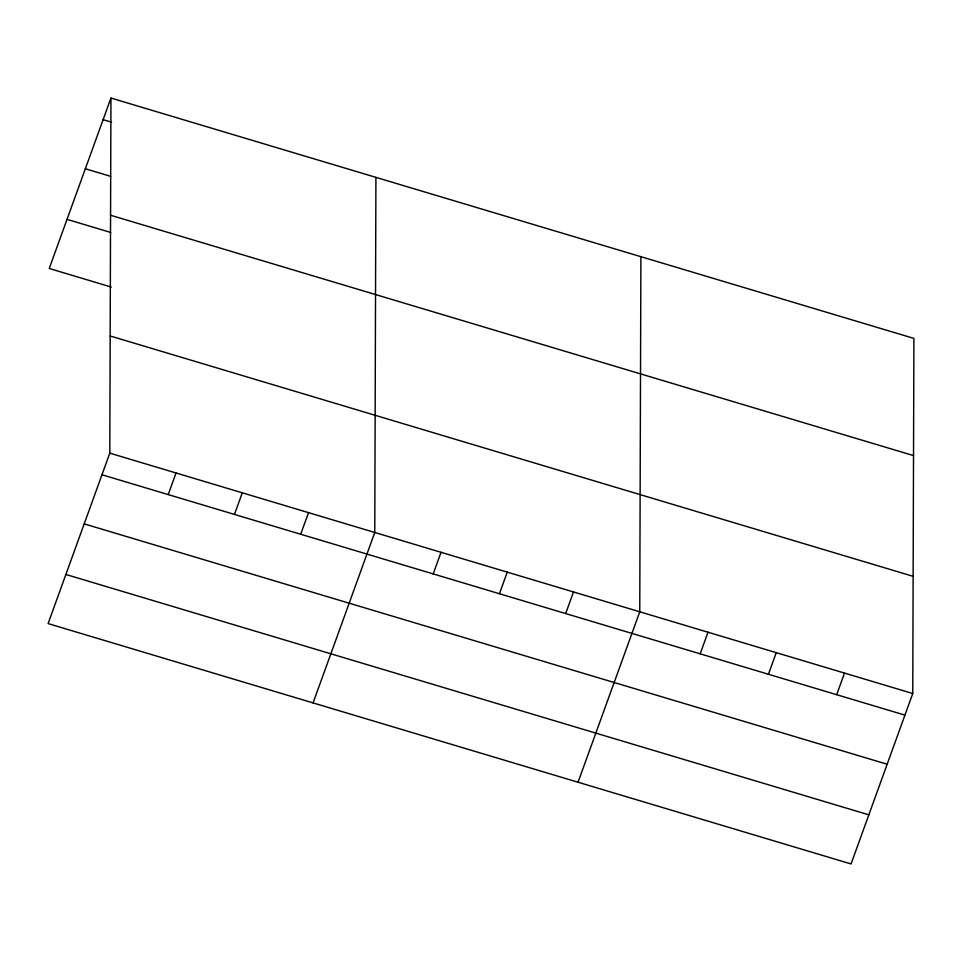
<?xml version="1.0" encoding="UTF-8"?>
<svg xmlns="http://www.w3.org/2000/svg" width="962" height="962" viewBox="0 0 962 962"><rect width="100%" height="100%" fill="white"/><g stroke="black" fill="none" stroke-linecap="round" stroke-linejoin="round"><path stroke-width="1.44" d="M109.8 453.15L110.943 98.04L913.9 338.408L912.758 693.518L851.057 863.96L48.1 623.592L109.8 453.15L912.758 693.518M375.914 177.369L374.771 532.479L313.071 702.909M640.896 256.686L639.754 611.796L578.054 782.226M110.943 98.04L49.242 268.482L111.255 287.049M168.218 494.588L176.046 472.979M234.463 514.417L242.28 492.821M300.709 534.247L308.525 512.65M433.201 573.905L441.017 552.308M499.446 593.734L507.263 572.137M565.68 613.564L573.508 591.967M700.18 653.835L708.008 632.226M768.434 674.266L776.25 652.657M836.687 694.696L844.504 673.087M103.114 119.649L111.58 122.186M85.341 168.759L110.714 176.359M110.558 215.235L913.527 455.591M67.027 219.372L110.714 232.443M110.173 335.966L913.13 576.334M101.972 474.759L904.941 715.127M84.199 523.869L887.156 764.237M65.885 574.47L868.842 814.838"/></g></svg>
